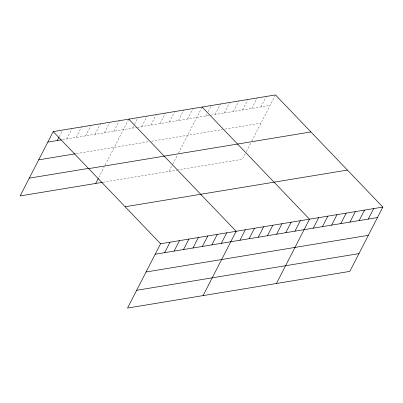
<?xml version="1.0" encoding="UTF-8"?>
<svg xmlns="http://www.w3.org/2000/svg" width="403" height="403" viewBox="0 0 403 403"><rect width="100%" height="100%" fill="white"/><g stroke="black" fill="none" stroke-linecap="round" stroke-linejoin="round"><path stroke-width="0.3" stroke-dasharray="2.02 1.51" d="M59.246 136.667L62.077 131.156M66.712 138.964L72.092 128.492M76.157 137.408L81.537 126.935M85.602 135.846L90.987 125.378M95.053 134.29L100.433 123.817M104.498 132.733L109.878 122.26M113.943 131.171L119.328 120.699M98.861 177.34L104.281 166.792M105.133 165.144L128.774 119.142M132.562 128.104L134.259 124.794M134.542 124.245L137.942 117.631M141.73 126.587L147.11 116.114M150.898 125.076L156.278 114.603M160.067 123.565L165.447 113.092M169.235 122.049L174.615 111.581M178.403 120.537L183.788 110.064M187.571 119.026L192.956 108.553M169.074 171.346L172.499 164.686M172.781 164.132L177.632 154.692M178.484 153.044L202.125 107.042M205.913 115.999L207.046 113.797M208.175 111.591L211.293 105.526M215.081 114.487L220.461 104.014M224.249 112.976L229.629 102.503M233.418 111.46L238.798 100.992M242.586 109.948L247.966 99.476M251.754 108.437L257.139 97.964M260.922 106.921L266.307 96.453M245.276 153.694L242.425 159.245L178.242 169.834M246.419 151.473L250.983 142.591M251.83 140.939L275.476 94.937M62.576 139.65L136.839 127.393M137.448 127.293L210.19 115.293M210.799 115.193L270.091 105.41M76.474 153.614L149.105 141.629M151.548 141.226L222.451 129.529M224.899 129.126L260.963 123.177M103.057 182.242L177.632 169.935"/><path stroke-width="0.6" d="M382.85 207.082L160.575 243.755L127.524 308.063L349.799 271.39L382.85 207.082L275.476 94.937L53.201 131.61L20.15 195.918L102.448 182.342M57.266 140.526L58.964 137.216M95.723 183.451L98.292 178.453M164.641 252.666L170.021 242.198M174.086 251.109L179.466 240.636M183.531 249.553L188.916 239.08M192.982 247.991L198.362 237.518M202.427 246.435L207.807 235.962M211.872 244.873L217.257 234.405M221.318 243.316L226.703 232.843M203.097 295.595L236.148 231.287L128.774 119.142M239.936 240.243L245.316 229.775M249.104 238.732L254.484 228.259M258.273 237.221L263.653 226.748M267.441 235.705L272.826 225.237M276.609 234.193L281.994 223.72M285.777 232.682L291.162 222.209M294.951 231.171L300.331 220.698M276.448 283.49L309.499 219.182L202.125 107.042M313.287 228.143L318.667 217.67M322.455 226.632L327.835 216.159M331.624 225.116L337.004 214.648M340.792 223.605L346.177 213.132M349.96 222.093L355.345 211.62M359.128 220.577L364.514 210.109M368.302 219.066L373.682 208.593M47.816 142.083L61.397 139.841M38.688 159.85L75.296 153.81M29.278 178.151L88.912 168.313M88.635 168.62L310.909 131.947M125.142 206.749L347.416 170.076M155.195 254.228L377.47 217.555M146.062 271.99L368.337 235.322M136.657 290.296L358.932 253.623M53.201 131.61L160.575 243.755"/></g></svg>
